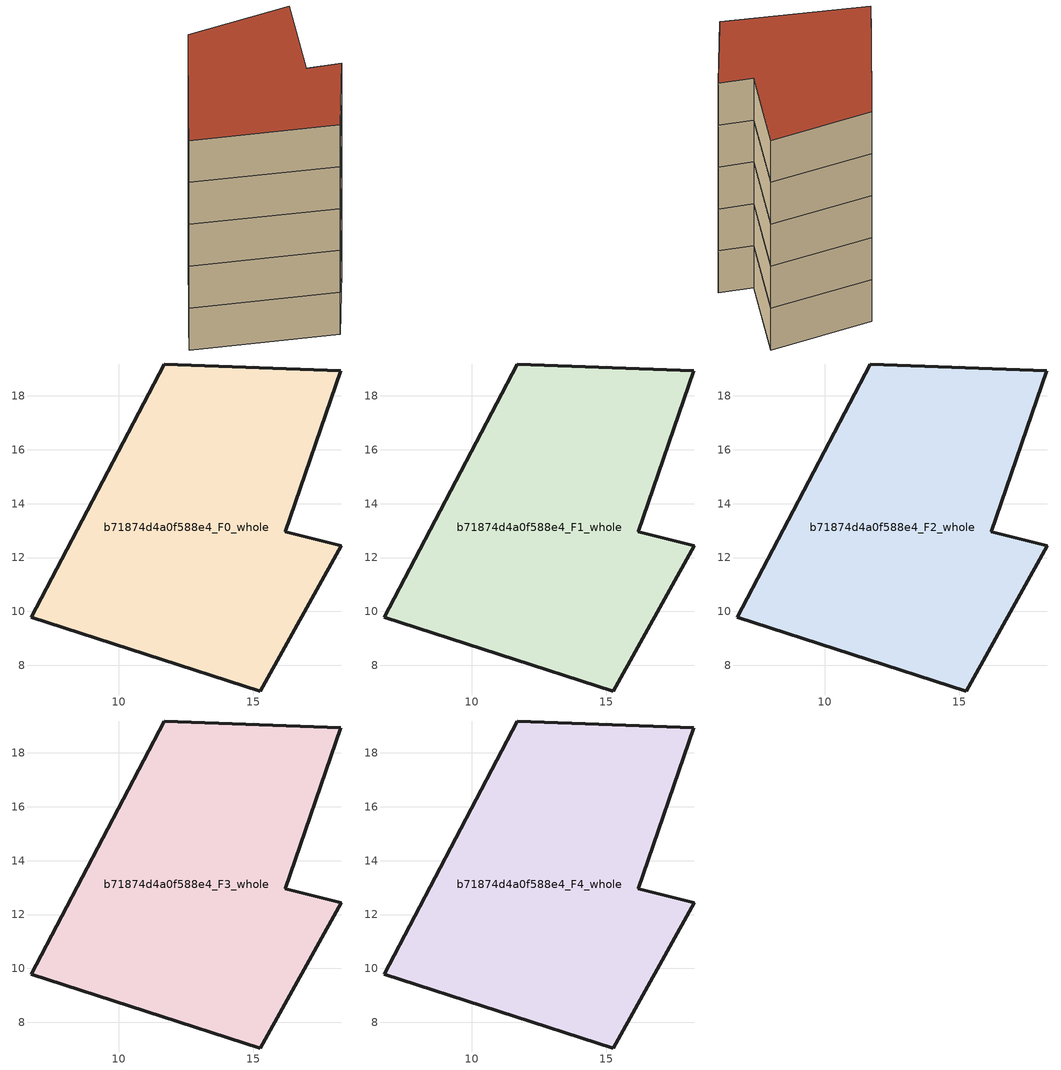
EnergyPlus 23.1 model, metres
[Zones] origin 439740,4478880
b71874d4a0f588e4_F0_whole
 floor ground (EU_floor_Construction): 18.25,18.93 16.18,12.95 18.25,12.44 15.25,7.04 6.76,9.79 7.89,11.94 11.69,19.18 z0
 wall outside (EU_wall_Construction): 18.25,18.93 11.69,19.18 7.89,11.94 6.76,9.79 15.25,7.04 18.25,12.44 16.18,12.95 18.25,18.93 z0:3
b71874d4a0f588e4_F1_whole
 floor to b71874d4a0f588e4_F0_whole (EU_floor_Construction): 18.25,18.93 16.18,12.95 18.25,12.44 15.25,7.04 6.76,9.79 7.89,11.94 11.69,19.18 z3
 wall outside (EU_wall_Construction): 18.25,18.93 11.69,19.18 7.89,11.94 6.76,9.79 15.25,7.04 18.25,12.44 16.18,12.95 18.25,18.93 z3:6
b71874d4a0f588e4_F2_whole
 floor to b71874d4a0f588e4_F1_whole (EU_floor_Construction): 18.25,18.93 16.18,12.95 18.25,12.44 15.25,7.04 6.76,9.79 7.89,11.94 11.69,19.18 z6
 wall outside (EU_wall_Construction): 18.25,18.93 11.69,19.18 7.89,11.94 6.76,9.79 15.25,7.04 18.25,12.44 16.18,12.95 18.25,18.93 z6:9
b71874d4a0f588e4_F3_whole
 floor to b71874d4a0f588e4_F2_whole (EU_floor_Construction): 18.25,18.93 16.18,12.95 18.25,12.44 15.25,7.04 6.76,9.79 7.89,11.94 11.69,19.18 z9
 wall outside (EU_wall_Construction): 18.25,18.93 11.69,19.18 7.89,11.94 6.76,9.79 15.25,7.04 18.25,12.44 16.18,12.95 18.25,18.93 z9:12
b71874d4a0f588e4_F4_whole
 floor to b71874d4a0f588e4_F3_whole (EU_floor_Construction): 18.25,18.93 16.18,12.95 18.25,12.44 15.25,7.04 6.76,9.79 7.89,11.94 11.69,19.18 z12
 wall outside (EU_wall_Construction): 18.25,18.93 11.69,19.18 7.89,11.94 6.76,9.79 15.25,7.04 18.25,12.44 16.18,12.95 18.25,18.93 z12:15
 roof outside (EU_roof_Construction): 15.25,7.04 18.25,12.44 16.18,12.95 18.25,18.93 11.69,19.18 7.89,11.94 6.76,9.79 z15
[Building]
EU S2 Campaign: North Axis=0; Terrain=City; Solar Distribution=FullExterior
[Site:Location]
Madrid: Latitude=40.5; Longitude=-3.5; Time Zone=1; Elevation=609
[SizingPeriod:WeatherFileDays]
AnnualSizingPeriod: Begin Month=1; Begin Day of Month=1; End Month=12; End Day of Month=31; Day of Week for Start Day=Monday; Use Weather File Daylight Saving Period=No; Use Weather File Rain and Snow Indicators=No
[MATERIAL]
EU_InternalMass_Material: Roughness=MediumRough; Thickness=0.1; Conductivity=1; Density=1800; Specific Heat=900; Thermal Absorptance=0.9; Solar Absorptance=0.7; Visible Absorptance=0.7
[MATERIAL:NOMASS] Roughness=MediumRough; Thermal Absorptance=0.9; Solar Absorptance=0.7; Visible Absorptance=0.7
Name | Thermal Resistance
EU_wall_NoMass | 0.609216
EU_roof_NoMass | 0.513268
EU_floor_NoMass | 0.568163
[CONSTRUCTION]
EU_wall_Construction: EU_wall_NoMass
EU_roof_Construction: EU_roof_NoMass
EU_floor_Construction: EU_floor_NoMass
EU_InternalMass_Construction: EU_InternalMass_Material
[ZONE] Type=1; Multiplier=1; Ceiling Height=autocalculate; Volume=267.118; Floor Area=autocalculate; Part of Total Floor Area=Yes
b71874d4a0f588e4_F0_whole; b71874d4a0f588e4_F1_whole; b71874d4a0f588e4_F2_whole; b71874d4a0f588e4_F3_whole; b71874d4a0f588e4_F4_whole
[INTERNALMASS] Construction=EU_InternalMass_Construction; Surface Area=89.0392
Name | Zone or ZoneList
b71874d4a0f588e4_F0_whole_EU_InternalMass | b71874d4a0f588e4_F0_whole
b71874d4a0f588e4_F1_whole_EU_InternalMass | b71874d4a0f588e4_F1_whole
b71874d4a0f588e4_F2_whole_EU_InternalMass | b71874d4a0f588e4_F2_whole
b71874d4a0f588e4_F3_whole_EU_InternalMass | b71874d4a0f588e4_F3_whole
b71874d4a0f588e4_F4_whole_EU_InternalMass | b71874d4a0f588e4_F4_whole
[OTHEREQUIPMENT] Fuel Type=Electricity; Design Level Calculation Method=Watts/Area; Power per Zone Floor Area=1; Fraction Latent=0; Fraction Radiant=0; Fraction Lost=0; Carbon Dioxide Generation Rate=0; EndUse Subcategory=EU_Step8_InternalGains
Name | Zone or ZoneList or Space or SpaceList | Schedule
EU_Step8_InternalGain_b71874d4a0f588e4_F0_whole_f000 | b71874d4a0f588e4_F0_whole | EU_Step8_GainSchedule_b71874d4a0f588e4_F0_whole_f000
EU_Step8_InternalGain_b71874d4a0f588e4_F1_whole_f000 | b71874d4a0f588e4_F1_whole | EU_Step8_GainSchedule_b71874d4a0f588e4_F1_whole_f000
EU_Step8_InternalGain_b71874d4a0f588e4_F2_whole_f000 | b71874d4a0f588e4_F2_whole | EU_Step8_GainSchedule_b71874d4a0f588e4_F2_whole_f000
EU_Step8_InternalGain_b71874d4a0f588e4_F3_whole_f000 | b71874d4a0f588e4_F3_whole | EU_Step8_GainSchedule_b71874d4a0f588e4_F3_whole_f000
EU_Step8_InternalGain_b71874d4a0f588e4_F4_whole_f000 | b71874d4a0f588e4_F4_whole | EU_Step8_GainSchedule_b71874d4a0f588e4_F4_whole_f000
[ZONEVENTILATION:DESIGNFLOWRATE] Schedule=EU_AlwaysOn; Design Flow Rate Calculation Method=AirChanges/Hour; Air Changes per Hour=0.752966; Ventilation Type=Natural; Fan Pressure Rise=0; Fan Total Efficiency=1; Constant Term Coefficient=1; Temperature Term Coefficient=0; Velocity Term Coefficient=0; Velocity Squared Term Coefficient=0; Minimum Indoor Temperature=-100; Maximum Indoor Temperature=100; Delta Temperature=-100; Minimum Outdoor Temperature=-100; Maximum Outdoor Temperature=100; Maximum Wind Speed=40
Name | Zone or ZoneList or Space or SpaceList
EU_ConstantAir_b71874d4a0f588e4_F0_whole | b71874d4a0f588e4_F0_whole
EU_ConstantAir_b71874d4a0f588e4_F1_whole | b71874d4a0f588e4_F1_whole
EU_ConstantAir_b71874d4a0f588e4_F2_whole | b71874d4a0f588e4_F2_whole
EU_ConstantAir_b71874d4a0f588e4_F3_whole | b71874d4a0f588e4_F3_whole
EU_ConstantAir_b71874d4a0f588e4_F4_whole | b71874d4a0f588e4_F4_whole
[HVACTEMPLATE:THERMOSTAT] Constant Heating Setpoint=20; Constant Cooling Setpoint=50
EU_HeatOnly_b71874d4a0f588e4_F0_whole; EU_HeatOnly_b71874d4a0f588e4_F1_whole; EU_HeatOnly_b71874d4a0f588e4_F2_whole; EU_HeatOnly_b71874d4a0f588e4_F3_whole; EU_HeatOnly_b71874d4a0f588e4_F4_whole
[HVACTEMPLATE:ZONE:IDEALLOADSAIRSYSTEM] System Availability Schedule=EU_AlwaysOn; Maximum Heating Supply Air Temperature=50; Minimum Cooling Supply Air Temperature=13; Maximum Heating Supply Air Humidity Ratio=0.0156; Minimum Cooling Supply Air Humidity Ratio=0.0077; Heating Limit=NoLimit; Cooling Limit=NoLimit; Heating Availability Schedule=EU_AlwaysOn; Cooling Availability Schedule=EU_CoolingOff; Dehumidification Control Type=ConstantSensibleHeatRatio; Cooling Sensible Heat Ratio=0.7; Dehumidification Setpoint=60; Humidification Control Type=None; Humidification Setpoint=30; Outdoor Air Method=None; Outdoor Air Flow Rate per Person=0.00944; Outdoor Air Flow Rate per Zone Floor Area=0; Outdoor Air Flow Rate per Zone=0; Demand Controlled Ventilation Type=None; Outdoor Air Economizer Type=NoEconomizer; Heat Recovery Type=None; Sensible Heat Recovery Effectiveness=0.7; Latent Heat Recovery Effectiveness=0.65
Name | Template Thermostat
b71874d4a0f588e4_F0_whole | EU_HeatOnly_b71874d4a0f588e4_F0_whole
b71874d4a0f588e4_F1_whole | EU_HeatOnly_b71874d4a0f588e4_F1_whole
b71874d4a0f588e4_F2_whole | EU_HeatOnly_b71874d4a0f588e4_F2_whole
b71874d4a0f588e4_F3_whole | EU_HeatOnly_b71874d4a0f588e4_F3_whole
b71874d4a0f588e4_F4_whole | EU_HeatOnly_b71874d4a0f588e4_F4_whole
[SIZING:ZONE] Zone Cooling Design Supply Air Temperature Input Method=SupplyAirTemperature; Zone Cooling Design Supply Air Temperature=13; Zone Heating Design Supply Air Temperature Input Method=SupplyAirTemperature; Zone Heating Design Supply Air Temperature=50; Zone Cooling Design Supply Air Humidity Ratio=0.008; Zone Heating Design Supply Air Humidity Ratio=0.008; Cooling Design Air Flow Method=DesignDay; Cooling Design Air Flow Rate=0; Cooling Minimum Air Flow per Zone Floor Area=0.000762; Cooling Minimum Air Flow=0; Cooling Minimum Air Flow Fraction=0.2; Heating Design Air Flow Method=DesignDay; Heating Design Air Flow Rate=0; Heating Maximum Air Flow per Zone Floor Area=0.002032; Heating Maximum Air Flow=0.141576; Heating Maximum Air Flow Fraction=0.3; Account for Dedicated Outdoor Air System=No; Dedicated Outdoor Air System Control Strategy=NeutralSupplyAir; Dedicated Outdoor Air Low Setpoint Temperature for Design=autosize; Dedicated Outdoor Air High Setpoint Temperature for Design=autosize; Zone Load Sizing Method=Sensible Load Only No Latent Load; Zone Latent Cooling Design Supply Air Humidity Ratio Input Method=HumidityRatioDifference; Zone Cooling Design Supply Air Humidity Ratio Difference=0.005; Zone Latent Heating Design Supply Air Humidity Ratio Input Method=HumidityRatioDifference; Zone Humidification Design Supply Air Humidity Ratio Difference=0.005
b71874d4a0f588e4_F0_whole; b71874d4a0f588e4_F1_whole; b71874d4a0f588e4_F2_whole; b71874d4a0f588e4_F3_whole; b71874d4a0f588e4_F4_whole
[SCHEDULE:CONSTANT]
Name | Hourly Value
EU_AlwaysOn | 1
EU_CoolingOff | 0
[SCHEDULE:FILE] Column Number=1; Rows to Skip at Top=0; Number of Hours of Data=8760; Column Separator=Comma; Interpolate to Timestep=No; Minutes per Item=60; Adjust Schedule for Daylight Savings=Yes
Name | File
EU_Step8_GainSchedule_b71874d4a0f588e4_F0_whole_f000 | C:\Users\o_iseri\Desktop\OpenUBEM\openubem\outputs\eu_evidence\EU-11\ES-MAD-BERRUGUETE\idfs\b71874d4a0f588e4\b71874d4a0f588e4_F0_whole_f000_gain.csv
EU_Step8_GainSchedule_b71874d4a0f588e4_F1_whole_f000 | C:\Users\o_iseri\Desktop\OpenUBEM\openubem\outputs\eu_evidence\EU-11\ES-MAD-BERRUGUETE\idfs\b71874d4a0f588e4\b71874d4a0f588e4_F1_whole_f000_gain.csv
EU_Step8_GainSchedule_b71874d4a0f588e4_F2_whole_f000 | C:\Users\o_iseri\Desktop\OpenUBEM\openubem\outputs\eu_evidence\EU-11\ES-MAD-BERRUGUETE\idfs\b71874d4a0f588e4\b71874d4a0f588e4_F2_whole_f000_gain.csv
EU_Step8_GainSchedule_b71874d4a0f588e4_F3_whole_f000 | C:\Users\o_iseri\Desktop\OpenUBEM\openubem\outputs\eu_evidence\EU-11\ES-MAD-BERRUGUETE\idfs\b71874d4a0f588e4\b71874d4a0f588e4_F3_whole_f000_gain.csv
EU_Step8_GainSchedule_b71874d4a0f588e4_F4_whole_f000 | C:\Users\o_iseri\Desktop\OpenUBEM\openubem\outputs\eu_evidence\EU-11\ES-MAD-BERRUGUETE\idfs\b71874d4a0f588e4\b71874d4a0f588e4_F4_whole_f000_gain.csv
